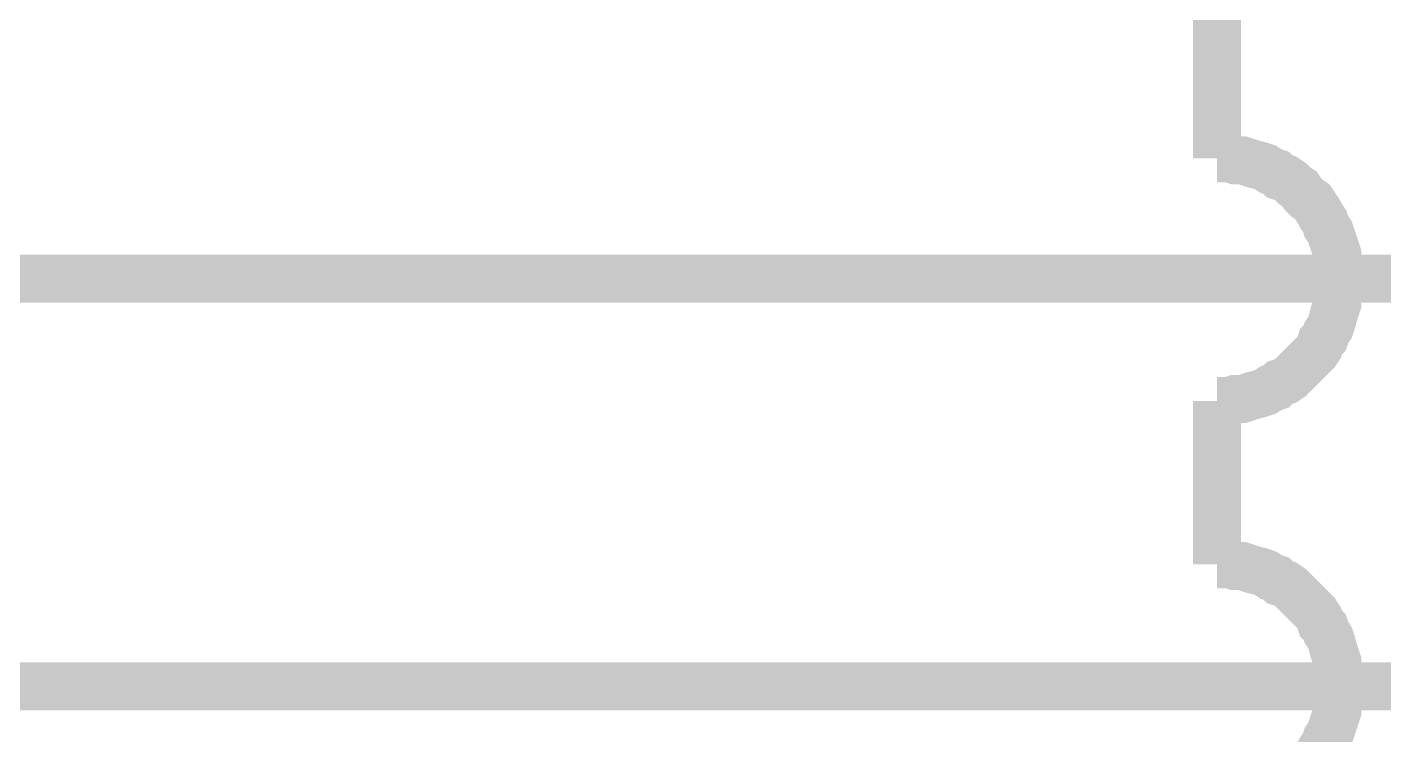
# Model space of a CAD drawing. Header units: inches. Extents: x 0 to 22.3, y 0 to 15.7.
# Drawn here: x 5.3073 to 5.6413, y 10.8874 to 11.0617 of the extents above; entities that cross this region are included whole.
import ezdxf

# ---------------------------------------------------------------- set-up
doc = ezdxf.new("R2010")
doc.units = ezdxf.units.IN
doc.header["$MEASUREMENT"] = 0
doc.layers.add('Sheet', color=255, linetype='Continuous')

msp = doc.modelspace()

# ---------------------------------------------------------------- linework, layer by layer
at = {"layer": 'Sheet'}
for points in [[(5.6002, 12.2696, 0.0118, 0.0118, 0), (5.6002, 11.09962, 0.0118, 0.0118, 0), (5.6002, 11.02934, 0.0118, 0.0118, 0)], [(8.20027, 10.96967, 0.0118, 0.0118, 0), (8.20027, 10.89939, 0.0118, 0.0118, 0), (7.20038, 10.89939, 0.0118, 0.0118, 0), (6.20004, 10.89939, 0.0118, 0.0118, 0), (5.20015, 10.89939, 0.0118, 0.0118, 0), (4.20026, 10.89939, 0.0118, 0.0118, 0), (3.20036, 10.89939, 0.0118, 0.0118, 0), (2.20003, 10.89939, 0.0118, 0.0118, 0), (1.40038, 10.89939, 0.0118, 0.0118, 0), (1.40038, 11.3993, 0.0118, 0.0118, 0), (1.10024, 11.3993, 0.0118, 0.0118, 0)], [(5.23021, 10.99972, 0.0118, 0.0118, 0), (6.00024, 10.99972, 0.0118, 0.0118, 0), (6.00024, 11.09962, 0.0118, 0.0118, 0)], [(5.63025, 10.99972, 0.0118, 0.0118, 0), (5.63025, 11.00105, 0.0118, 0.0118, 0), (5.63025, 11.00282, 0.0118, 0.0118, 0), (5.62981, 11.00414, 0.0118, 0.0118, 0), (5.62981, 11.00591, 0.0118, 0.0118, 0), (5.62937, 11.00724, 0.0118, 0.0118, 0), (5.62893, 11.00856, 0.0118, 0.0118, 0), (5.62849, 11.00989, 0.0118, 0.0118, 0), (5.62804, 11.01122, 0.0118, 0.0118, 0), (5.62716, 11.01254, 0.0118, 0.0118, 0), (5.62672, 11.01387, 0.0118, 0.0118, 0), (5.62583, 11.01519, 0.0118, 0.0118, 0), (5.62539, 11.01608, 0.0118, 0.0118, 0), (5.62451, 11.0174, 0.0118, 0.0118, 0), (5.62362, 11.01873, 0.0118, 0.0118, 0), (5.6223, 11.01961, 0.0118, 0.0118, 0), (5.62141, 11.0205, 0.0118, 0.0118, 0), (5.62053, 11.02182, 0.0118, 0.0118, 0), (5.6192, 11.02271, 0.0118, 0.0118, 0), (5.61832, 11.02359, 0.0118, 0.0118, 0), (5.61699, 11.02448, 0.0118, 0.0118, 0), (5.61567, 11.02492, 0.0118, 0.0118, 0), (5.61478, 11.0258, 0.0118, 0.0118, 0), (5.61346, 11.02624, 0.0118, 0.0118, 0), (5.61213, 11.02713, 0.0118, 0.0118, 0), (5.61081, 11.02757, 0.0118, 0.0118, 0), (5.60904, 11.02801, 0.0118, 0.0118, 0), (5.60771, 11.02845, 0.0118, 0.0118, 0), (5.60638, 11.0289, 0.0118, 0.0118, 0), (5.60462, 11.0289, 0.0118, 0.0118, 0), (5.60329, 11.02934, 0.0118, 0.0118, 0), (5.60196, 11.02934, 0.0118, 0.0118, 0), (5.6002, 11.02934, 0.0118, 0.0118, 0)], [(5.6002, 11.02934, 0.0118, 0.0118, 0), (5.6002, 11.02934, 0.0118, 0.0118, 0), (5.6002, 11.02934, 0.0118, 0.0118, 0), (5.6002, 11.02934, 0.0118, 0.0118, 0), (5.6002, 11.02934, 0.0118, 0.0118, 0), (5.6002, 11.02934, 0.0118, 0.0118, 0), (5.6002, 11.02934, 0.0118, 0.0118, 0), (5.6002, 11.02934, 0.0118, 0.0118, 0), (5.6002, 11.02934, 0.0118, 0.0118, 0), (5.6002, 11.02934, 0.0118, 0.0118, 0), (5.6002, 11.02934, 0.0118, 0.0118, 0), (5.6002, 11.02934, 0.0118, 0.0118, 0), (5.6002, 11.02934, 0.0118, 0.0118, 0), (5.6002, 11.02934, 0.0118, 0.0118, 0), (5.6002, 11.02934, 0.0118, 0.0118, 0), (5.6002, 11.02934, 0.0118, 0.0118, 0), (5.6002, 11.02934, 0.0118, 0.0118, 0), (5.6002, 11.02934, 0.0118, 0.0118, 0), (5.6002, 11.02934, 0.0118, 0.0118, 0), (5.6002, 11.02934, 0.0118, 0.0118, 0), (5.6002, 11.02934, 0.0118, 0.0118, 0), (5.6002, 11.02934, 0.0118, 0.0118, 0), (5.6002, 11.02934, 0.0118, 0.0118, 0), (5.6002, 11.02934, 0.0118, 0.0118, 0), (5.6002, 11.02934, 0.0118, 0.0118, 0), (5.6002, 11.02934, 0.0118, 0.0118, 0), (5.6002, 11.02934, 0.0118, 0.0118, 0), (5.6002, 11.02934, 0.0118, 0.0118, 0), (5.6002, 11.02934, 0.0118, 0.0118, 0), (5.6002, 11.02934, 0.0118, 0.0118, 0), (5.6002, 11.02934, 0.0118, 0.0118, 0), (5.6002, 11.02934, 0.0118, 0.0118, 0), (5.6002, 11.02934, 0.0118, 0.0118, 0)], [(5.6002, 10.96967, 0.0118, 0.0118, 0), (5.60196, 10.96967, 0.0118, 0.0118, 0), (5.60329, 10.96967, 0.0118, 0.0118, 0), (5.60462, 10.97011, 0.0118, 0.0118, 0), (5.60638, 10.97011, 0.0118, 0.0118, 0), (5.60771, 10.97055, 0.0118, 0.0118, 0), (5.60904, 10.97099, 0.0118, 0.0118, 0), (5.61081, 10.97144, 0.0118, 0.0118, 0), (5.61213, 10.97188, 0.0118, 0.0118, 0), (5.61346, 10.97276, 0.0118, 0.0118, 0), (5.61478, 10.9732, 0.0118, 0.0118, 0), (5.61567, 10.97409, 0.0118, 0.0118, 0), (5.61699, 10.97453, 0.0118, 0.0118, 0), (5.61832, 10.97541, 0.0118, 0.0118, 0), (5.6192, 10.9763, 0.0118, 0.0118, 0), (5.62053, 10.97762, 0.0118, 0.0118, 0), (5.62141, 10.97851, 0.0118, 0.0118, 0), (5.6223, 10.97939, 0.0118, 0.0118, 0), (5.62362, 10.98072, 0.0118, 0.0118, 0), (5.62451, 10.9816, 0.0118, 0.0118, 0), (5.62539, 10.98293, 0.0118, 0.0118, 0), (5.62583, 10.98425, 0.0118, 0.0118, 0), (5.62672, 10.98514, 0.0118, 0.0118, 0), (5.62716, 10.98646, 0.0118, 0.0118, 0), (5.62804, 10.98779, 0.0118, 0.0118, 0), (5.62849, 10.98912, 0.0118, 0.0118, 0), (5.62893, 10.99088, 0.0118, 0.0118, 0), (5.62937, 10.99221, 0.0118, 0.0118, 0), (5.62981, 10.99354, 0.0118, 0.0118, 0), (5.62981, 10.9953, 0.0118, 0.0118, 0), (5.63025, 10.99663, 0.0118, 0.0118, 0), (5.63025, 10.99796, 0.0118, 0.0118, 0), (5.63025, 10.99972, 0.0118, 0.0118, 0)], [(5.6002, 10.96967, 0.0118, 0.0118, 0), (5.6002, 10.92945, 0.0118, 0.0118, 0)], [(5.63025, 10.89939, 0.0118, 0.0118, 0), (5.63025, 10.90116, 0.0118, 0.0118, 0), (5.63025, 10.90248, 0.0118, 0.0118, 0), (5.62981, 10.90381, 0.0118, 0.0118, 0), (5.62981, 10.90558, 0.0118, 0.0118, 0), (5.62937, 10.9069, 0.0118, 0.0118, 0), (5.62893, 10.90823, 0.0118, 0.0118, 0), (5.62849, 10.91, 0.0118, 0.0118, 0), (5.62804, 10.91132, 0.0118, 0.0118, 0), (5.62716, 10.91265, 0.0118, 0.0118, 0), (5.62672, 10.91398, 0.0118, 0.0118, 0), (5.62583, 10.91486, 0.0118, 0.0118, 0), (5.62539, 10.91619, 0.0118, 0.0118, 0), (5.62451, 10.91751, 0.0118, 0.0118, 0), (5.62362, 10.9184, 0.0118, 0.0118, 0), (5.6223, 10.91972, 0.0118, 0.0118, 0), (5.62141, 10.92061, 0.0118, 0.0118, 0), (5.62053, 10.92149, 0.0118, 0.0118, 0), (5.6192, 10.92282, 0.0118, 0.0118, 0), (5.61832, 10.9237, 0.0118, 0.0118, 0), (5.61699, 10.92458, 0.0118, 0.0118, 0), (5.61567, 10.92503, 0.0118, 0.0118, 0), (5.61478, 10.92591, 0.0118, 0.0118, 0), (5.61346, 10.92635, 0.0118, 0.0118, 0), (5.61213, 10.92724, 0.0118, 0.0118, 0), (5.61081, 10.92768, 0.0118, 0.0118, 0), (5.60904, 10.92812, 0.0118, 0.0118, 0), (5.60771, 10.92856, 0.0118, 0.0118, 0), (5.60638, 10.929, 0.0118, 0.0118, 0), (5.60462, 10.929, 0.0118, 0.0118, 0), (5.60329, 10.92945, 0.0118, 0.0118, 0), (5.60196, 10.92945, 0.0118, 0.0118, 0), (5.6002, 10.92945, 0.0118, 0.0118, 0)], [(5.6002, 10.92945, 0.0118, 0.0118, 0), (5.6002, 10.92945, 0.0118, 0.0118, 0), (5.6002, 10.92945, 0.0118, 0.0118, 0), (5.6002, 10.92945, 0.0118, 0.0118, 0), (5.6002, 10.92945, 0.0118, 0.0118, 0), (5.6002, 10.92945, 0.0118, 0.0118, 0), (5.6002, 10.92945, 0.0118, 0.0118, 0), (5.6002, 10.92945, 0.0118, 0.0118, 0), (5.6002, 10.92945, 0.0118, 0.0118, 0), (5.6002, 10.92945, 0.0118, 0.0118, 0), (5.6002, 10.92945, 0.0118, 0.0118, 0), (5.6002, 10.92945, 0.0118, 0.0118, 0), (5.6002, 10.92945, 0.0118, 0.0118, 0), (5.6002, 10.92945, 0.0118, 0.0118, 0), (5.6002, 10.92945, 0.0118, 0.0118, 0), (5.6002, 10.92945, 0.0118, 0.0118, 0), (5.6002, 10.92945, 0.0118, 0.0118, 0), (5.6002, 10.92945, 0.0118, 0.0118, 0), (5.6002, 10.92945, 0.0118, 0.0118, 0), (5.6002, 10.92945, 0.0118, 0.0118, 0), (5.6002, 10.92945, 0.0118, 0.0118, 0), (5.6002, 10.92945, 0.0118, 0.0118, 0), (5.6002, 10.92945, 0.0118, 0.0118, 0), (5.6002, 10.92945, 0.0118, 0.0118, 0), (5.6002, 10.92945, 0.0118, 0.0118, 0), (5.6002, 10.92945, 0.0118, 0.0118, 0), (5.6002, 10.92945, 0.0118, 0.0118, 0), (5.6002, 10.92945, 0.0118, 0.0118, 0), (5.6002, 10.92945, 0.0118, 0.0118, 0), (5.6002, 10.92945, 0.0118, 0.0118, 0), (5.6002, 10.92945, 0.0118, 0.0118, 0), (5.6002, 10.92945, 0.0118, 0.0118, 0), (5.6002, 10.92945, 0.0118, 0.0118, 0)], [(5.62362, 10.88038, 0.0118, 0.0118, 0), (5.62451, 10.88171, 0.0118, 0.0118, 0), (5.62539, 10.88303, 0.0118, 0.0118, 0), (5.62583, 10.88392, 0.0118, 0.0118, 0), (5.62672, 10.88524, 0.0118, 0.0118, 0), (5.62716, 10.88657, 0.0118, 0.0118, 0), (5.62804, 10.8879, 0.0118, 0.0118, 0), (5.62849, 10.88922, 0.0118, 0.0118, 0), (5.62893, 10.89055, 0.0118, 0.0118, 0), (5.62937, 10.89188, 0.0118, 0.0118, 0), (5.62981, 10.8932, 0.0118, 0.0118, 0), (5.62981, 10.89497, 0.0118, 0.0118, 0), (5.63025, 10.8963, 0.0118, 0.0118, 0), (5.63025, 10.89806, 0.0118, 0.0118, 0), (5.63025, 10.89939, 0.0118, 0.0118, 0)]]:
    msp.add_lwpolyline(points, format="xyseb", dxfattribs=at)

doc.saveas('drawing.dxf')
